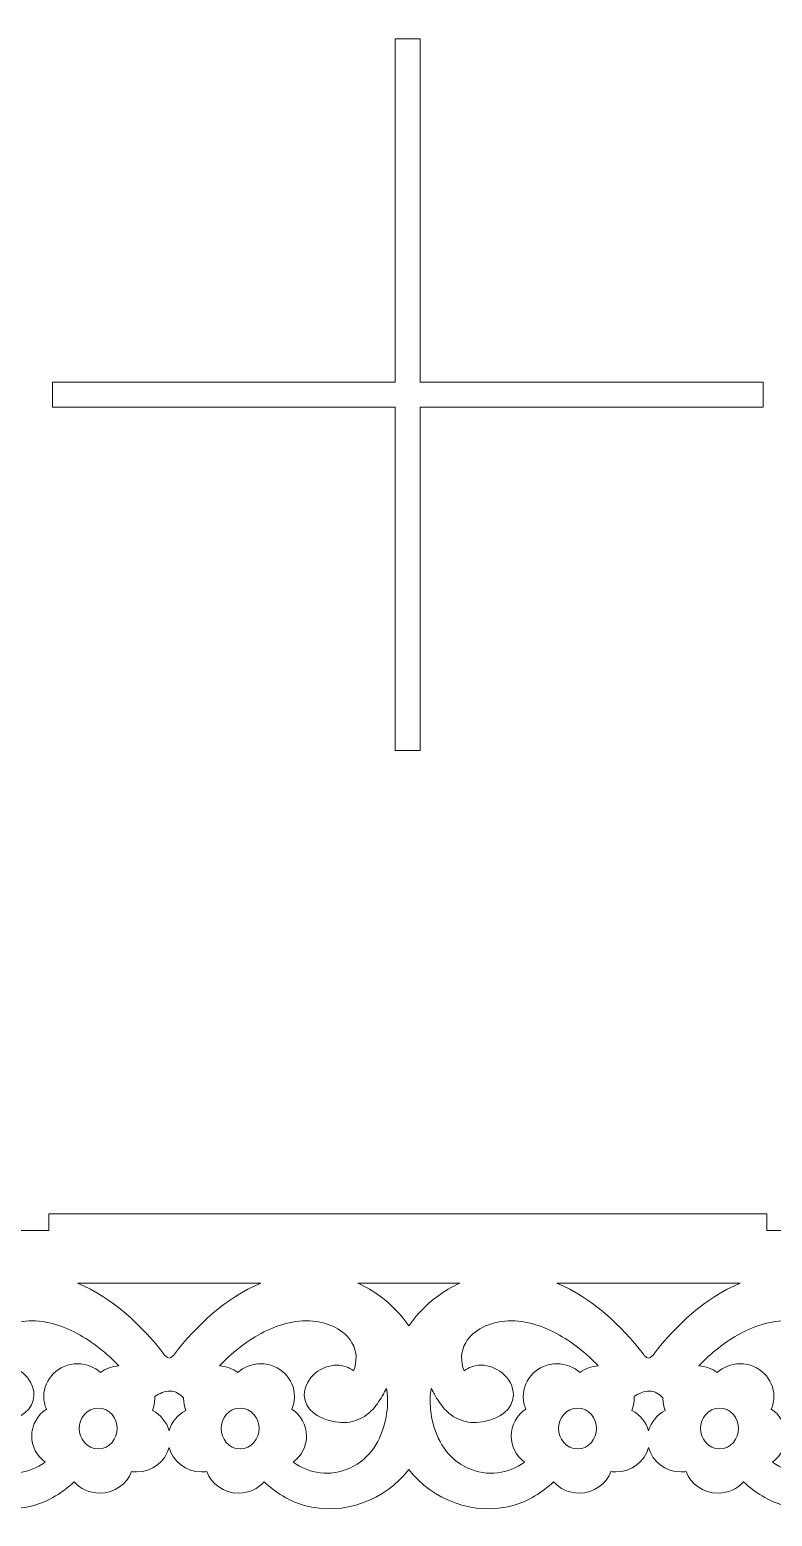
# Model space of a CAD drawing. Header units: centimetres. Extents: x -71 to 23, y -172 to -52.
# Drawn here: x -3.56 to 9.78, y -93.7 to -67.03 of the extents above; entities that cross this region are included whole.
import ezdxf

# ---------------------------------------------------------------- set-up
doc = ezdxf.new("R2010")
doc.units = ezdxf.units.CM
doc.header["$MEASUREMENT"] = 0
doc.layers.add('Layer 1', color=7, linetype='Continuous')

msp = doc.modelspace()

# ---------------------------------------------------------------- linework, layer by layer
at = {"layer": 'Layer 1', "lineweight": 9}
for points, knots in [([(-11.76903, -88.57374), (-11.76903, -88.57374), (-3.21758, -88.57374), (-3.21758, -88.57374), (-3.21758, -88.57374), (-3.21758, -88.57374), (-3.21758, -88.27374), (-3.21758, -88.27374), (-3.21758, -88.27374), (-3.21758, -88.27374), (9.67952, -88.27374), (9.67952, -88.27374), (9.67952, -88.27374), (9.67952, -88.27374), (9.67952, -88.57374), (9.67952, -88.57374), (9.67952, -88.57374), (9.67952, -88.57374), (18.23073, -88.57374), (18.23073, -88.57374), (18.23073, -88.57374), (18.23073, -88.57374), (18.23098, -88.57374), (18.23098, -88.57374), (18.23098, -88.57374), (18.23098, -88.57374), (18.23101, -88.2737), (18.23101, -88.2737), (18.23101, -88.2737), (18.23101, -88.2737), (18.23101, -80.0223), (18.23101, -80.0223), (18.23101, -80.0223), (18.23101, -80.0223), (17.93098, -80.0223), (17.93098, -80.0223), (17.93098, -80.0223), (17.93098, -80.0223), (17.93098, -67.1252), (17.93098, -67.1252), (17.93098, -67.1252), (17.93098, -67.1252), (18.23101, -67.1252), (18.23101, -67.1252), (18.23101, -67.1252), (18.23101, -67.1252), (18.23101, -58.8737), (18.23101, -58.8737), (18.23101, -58.8737), (18.23101, -58.8737), (18.23098, -58.57375), (18.23098, -58.57375), (18.23098, -58.57375), (18.23098, -58.57375), (18.23073, -58.57375), (18.23073, -58.57375), (18.23073, -58.57375), (18.23073, -58.57375), (9.67952, -58.57375), (9.67952, -58.57375), (9.67952, -58.57375), (9.67952, -58.57375), (9.67952, -58.87375), (9.67952, -58.87375), (9.67952, -58.87375), (9.67952, -58.87375), (-3.21758, -58.87375), (-3.21758, -58.87375), (-3.21758, -58.87375), (-3.21758, -58.87375), (-3.21758, -58.57375), (-3.21758, -58.57375), (-3.21758, -58.57375), (-3.21758, -58.57375), (-11.76903, -58.57375), (-11.76903, -58.57375), (-11.76903, -58.57375), (-11.76903, -58.57375), (-11.76903, -58.8737), (-11.76903, -58.8737), (-11.76903, -58.8737), (-11.76903, -58.8737), (-11.76903, -67.1252), (-11.76903, -67.1252), (-11.76903, -67.1252), (-11.76903, -67.1252), (-11.46903, -67.1252), (-11.46903, -67.1252), (-11.46903, -67.1252), (-11.46903, -67.1252), (-11.46903, -80.0223), (-11.46903, -80.0223), (-11.46903, -80.0223), (-11.46903, -80.0223), (-11.76903, -80.0223), (-11.76903, -80.0223), (-11.76903, -80.0223), (-11.76903, -80.0223), (-11.76903, -88.2737), (-11.76903, -88.2737), (-11.76903, -88.2737), (-11.76903, -88.2737), (-11.76903, -88.57374), (-11.76903, -88.57374)], [0, 0, 0, 0, 0.03703704, 0.03703704, 0.03703704, 0.03703704, 0.07407407, 0.07407407, 0.07407407, 0.07407407, 0.11111111, 0.11111111, 0.11111111, 0.11111111, 0.14814815, 0.14814815, 0.14814815, 0.14814815, 0.18518519, 0.18518519, 0.18518519, 0.18518519, 0.22222222, 0.22222222, 0.22222222, 0.22222222, 0.25925926, 0.25925926, 0.25925926, 0.25925926, 0.2962963, 0.2962963, 0.2962963, 0.2962963, 0.33333333, 0.33333333, 0.33333333, 0.33333333, 0.37037037, 0.37037037, 0.37037037, 0.37037037, 0.40740741, 0.40740741, 0.40740741, 0.40740741, 0.44444444, 0.44444444, 0.44444444, 0.44444444, 0.48148148, 0.48148148, 0.48148148, 0.48148148, 0.51851852, 0.51851852, 0.51851852, 0.51851852, 0.55555556, 0.55555556, 0.55555556, 0.55555556, 0.59259259, 0.59259259, 0.59259259, 0.59259259, 0.62962963, 0.62962963, 0.62962963, 0.62962963, 0.66666667, 0.66666667, 0.66666667, 0.66666667, 0.7037037, 0.7037037, 0.7037037, 0.7037037, 0.74074074, 0.74074074, 0.74074074, 0.74074074, 0.77777778, 0.77777778, 0.77777778, 0.77777778, 0.81481481, 0.81481481, 0.81481481, 0.81481481, 0.85185185, 0.85185185, 0.85185185, 0.85185185, 0.88888889, 0.88888889, 0.88888889, 0.88888889, 0.92592593, 0.92592593, 0.92592593, 0.92592593, 1, 1, 1, 1]), ([(-11.76903, -88.76535), (-11.76903, -88.76535), (-11.76903, -88.57374), (-11.76903, -88.57374), (-11.76903, -88.57374), (-11.76903, -88.57374), (-3.21758, -88.57374), (-3.21758, -88.57374), (-3.21758, -88.57374), (-3.21758, -88.57374), (-3.21758, -88.27374), (-3.21758, -88.27374), (-3.21758, -88.27374), (-3.21758, -88.27374), (9.67952, -88.27374), (9.67952, -88.27374), (9.67952, -88.27374), (9.67952, -88.27374), (9.67952, -88.57374), (9.67952, -88.57374), (9.67952, -88.57374), (9.67952, -88.57374), (18.23073, -88.57374), (18.23073, -88.57374), (18.23073, -88.57374), (18.23073, -88.57374), (18.23073, -88.76535), (18.23073, -88.76535), (18.23073, -88.76535), (18.23073, -88.76535), (18.23073, -88.7937), (18.23073, -88.7937), (18.23073, -88.7937), (18.23073, -88.7937), (18.23073, -89.58076), (18.23073, -89.58076), (18.23073, -89.58076), (18.23073, -89.58076), (17.93071, -89.58076), (17.93071, -89.58076), (17.93071, -89.58076), (17.93071, -89.58076), (17.93071, -92.5614), (17.93071, -92.5614), (17.93071, -92.5614), (17.93071, -92.5614), (18.23073, -92.5614), (18.23073, -92.5614), (18.23073, -92.5614), (18.23073, -92.5614), (18.23073, -93.56461), (18.23073, -93.56461), (18.23073, -93.56461), (18.23073, -93.56461), (17.44488, -93.56461), (17.44488, -93.56461), (17.44488, -93.56461), (17.44488, -93.56461), (17.18003, -93.56461), (17.18003, -93.56461), (17.18003, -93.56461), (16.61675, -93.56461), (16.15331, -93.11541), (16.13023, -92.55754), (16.13023, -92.55754), (16.14307, -92.53), (15.98322, -92.90308), (15.57719, -92.90308), (15.57719, -92.90308), (15.54688, -92.90308), (15.5169, -92.90091), (15.48745, -92.89669), (15.48745, -92.89669), (15.40449, -93.11851), (15.18591, -93.2841), (14.91684, -93.2841), (14.91684, -93.2841), (14.7312, -93.2841), (14.56813, -93.20466), (14.45797, -93.08138), (14.45797, -93.08138), (14.25375, -93.27024), (14.00857, -93.42928), (13.73732, -93.50351), (13.73732, -93.50351), (13.02203, -93.69924), (12.28337, -93.40874), (11.85893, -92.86001), (11.85893, -92.86001), (11.43445, -93.40868), (10.69585, -93.69914), (9.98058, -93.50343), (9.98058, -93.50343), (9.70934, -93.42921), (9.46416, -93.27018), (9.25994, -93.08132), (9.25994, -93.08132), (9.14978, -93.2046), (8.9867, -93.28404), (8.80106, -93.28404), (8.80106, -93.28404), (8.532, -93.28404), (8.31342, -93.11846), (8.23046, -92.89663), (8.23046, -92.89663), (8.20101, -92.90085), (8.17103, -92.90303), (8.14073, -92.90303), (8.14073, -92.90303), (7.85245, -92.90303), (7.62214, -92.71297), (7.55446, -92.46733), (7.55446, -92.46733), (7.4868, -92.713), (7.25647, -92.90308), (6.96817, -92.90308), (6.96817, -92.90308), (6.93787, -92.90308), (6.90789, -92.90091), (6.87844, -92.89669), (6.87844, -92.89669), (6.79548, -93.11851), (6.5769, -93.2841), (6.30783, -93.2841), (6.30783, -93.2841), (6.12219, -93.2841), (5.95912, -93.20466), (5.84896, -93.08138), (5.84896, -93.08138), (5.64474, -93.27024), (5.39956, -93.42928), (5.12831, -93.50351), (5.12831, -93.50351), (4.41302, -93.69924), (3.67436, -93.40874), (3.24992, -92.86001), (3.24992, -92.86001), (2.82544, -93.40868), (2.08684, -93.69914), (1.37157, -93.50343), (1.37157, -93.50343), (1.10033, -93.42921), (0.85515, -93.27018), (0.65093, -93.08132), (0.65093, -93.08132), (0.54077, -93.2046), (0.37769, -93.28404), (0.19205, -93.28404), (0.19205, -93.28404), (-0.07701, -93.28404), (-0.29559, -93.11846), (-0.37856, -92.89663), (-0.37856, -92.89663), (-0.408, -92.90085), (-0.43798, -92.90303), (-0.46828, -92.90303), (-0.46828, -92.90303), (-0.75656, -92.90303), (-0.98687, -92.71297), (-1.05455, -92.46733), (-1.05455, -92.46733), (-1.12221, -92.713), (-1.35254, -92.90308), (-1.64084, -92.90308), (-1.64084, -92.90308), (-1.67114, -92.90308), (-1.70112, -92.90091), (-1.73057, -92.89669), (-1.73057, -92.89669), (-1.81353, -93.11851), (-2.03211, -93.2841), (-2.30118, -93.2841), (-2.30118, -93.2841), (-2.48682, -93.2841), (-2.64989, -93.20466), (-2.76005, -93.08138), (-2.76005, -93.08138), (-2.96427, -93.27024), (-3.20945, -93.42928), (-3.4807, -93.50351), (-3.4807, -93.50351), (-4.196, -93.69924), (-4.93464, -93.40875), (-5.35909, -92.86001), (-5.35909, -92.86001), (-5.78357, -93.40868), (-6.52217, -93.69914), (-7.23744, -93.50343), (-7.23744, -93.50343), (-7.50868, -93.42921), (-7.75386, -93.27017), (-7.95808, -93.08131), (-7.95808, -93.08131), (-8.06824, -93.2046), (-8.23132, -93.28404), (-8.41696, -93.28404), (-8.41696, -93.28404), (-8.68602, -93.28404), (-8.9046, -93.11846), (-8.98757, -92.89663), (-8.98757, -92.89663), (-9.01701, -92.90085), (-9.04699, -92.90303), (-9.07729, -92.90303), (-9.07729, -92.90303), (-9.56061, -92.90303), (-9.66893, -92.44638), (-9.66763, -92.4517), (-9.66763, -92.4517), (-9.66763, -92.4517), (-9.66763, -92.51391), (-9.66763, -92.51391), (-9.66763, -92.51391), (-9.66763, -93.0918), (-10.14044, -93.56461), (-10.71833, -93.56461), (-10.71833, -93.56461), (-10.71833, -93.56461), (-11.76903, -93.56461), (-11.76903, -93.56461), (-11.76903, -93.56461), (-11.76903, -93.56461), (-11.76903, -92.5614), (-11.76903, -92.5614), (-11.76903, -92.5614), (-11.76903, -92.5614), (-11.46899, -92.5614), (-11.46899, -92.5614), (-11.46899, -92.5614), (-11.46899, -92.5614), (-11.46904, -89.58723), (-11.46904, -89.58723), (-11.46904, -89.58723), (-11.46904, -89.58723), (-11.46904, -89.58076), (-11.46904, -89.58076), (-11.46904, -89.58076), (-11.46904, -89.58076), (-11.76903, -89.58076), (-11.76903, -89.58076), (-11.76903, -89.58076), (-11.76903, -89.58076), (-11.76903, -88.7937), (-11.76903, -88.7937), (-11.76903, -88.7937), (-11.76903, -88.7937), (-11.76903, -88.76535), (-11.76903, -88.76535)], [0, 0, 0, 0, 0.01587302, 0.01587302, 0.01587302, 0.01587302, 0.03174603, 0.03174603, 0.03174603, 0.03174603, 0.04761905, 0.04761905, 0.04761905, 0.04761905, 0.06349206, 0.06349206, 0.06349206, 0.06349206, 0.07936508, 0.07936508, 0.07936508, 0.07936508, 0.0952381, 0.0952381, 0.0952381, 0.0952381, 0.11111111, 0.11111111, 0.11111111, 0.11111111, 0.12698413, 0.12698413, 0.12698413, 0.12698413, 0.14285714, 0.14285714, 0.14285714, 0.14285714, 0.15873016, 0.15873016, 0.15873016, 0.15873016, 0.17460317, 0.17460317, 0.17460317, 0.17460317, 0.19047619, 0.19047619, 0.19047619, 0.19047619, 0.20634921, 0.20634921, 0.20634921, 0.20634921, 0.22222222, 0.22222222, 0.22222222, 0.22222222, 0.23809524, 0.23809524, 0.23809524, 0.23809524, 0.25396825, 0.25396825, 0.25396825, 0.25396825, 0.26984127, 0.26984127, 0.26984127, 0.26984127, 0.28571429, 0.28571429, 0.28571429, 0.28571429, 0.3015873, 0.3015873, 0.3015873, 0.3015873, 0.31746032, 0.31746032, 0.31746032, 0.31746032, 0.33333333, 0.33333333, 0.33333333, 0.33333333, 0.34920635, 0.34920635, 0.34920635, 0.34920635, 0.36507937, 0.36507937, 0.36507937, 0.36507937, 0.38095238, 0.38095238, 0.38095238, 0.38095238, 0.3968254, 0.3968254, 0.3968254, 0.3968254, 0.41269841, 0.41269841, 0.41269841, 0.41269841, 0.42857143, 0.42857143, 0.42857143, 0.42857143, 0.44444444, 0.44444444, 0.44444444, 0.44444444, 0.46031746, 0.46031746, 0.46031746, 0.46031746, 0.47619048, 0.47619048, 0.47619048, 0.47619048, 0.49206349, 0.49206349, 0.49206349, 0.49206349, 0.50793651, 0.50793651, 0.50793651, 0.50793651, 0.52380952, 0.52380952, 0.52380952, 0.52380952, 0.53968254, 0.53968254, 0.53968254, 0.53968254, 0.55555556, 0.55555556, 0.55555556, 0.55555556, 0.57142857, 0.57142857, 0.57142857, 0.57142857, 0.58730159, 0.58730159, 0.58730159, 0.58730159, 0.6031746, 0.6031746, 0.6031746, 0.6031746, 0.61904762, 0.61904762, 0.61904762, 0.61904762, 0.63492063, 0.63492063, 0.63492063, 0.63492063, 0.65079365, 0.65079365, 0.65079365, 0.65079365, 0.66666667, 0.66666667, 0.66666667, 0.66666667, 0.68253968, 0.68253968, 0.68253968, 0.68253968, 0.6984127, 0.6984127, 0.6984127, 0.6984127, 0.71428571, 0.71428571, 0.71428571, 0.71428571, 0.73015873, 0.73015873, 0.73015873, 0.73015873, 0.74603175, 0.74603175, 0.74603175, 0.74603175, 0.76190476, 0.76190476, 0.76190476, 0.76190476, 0.77777778, 0.77777778, 0.77777778, 0.77777778, 0.79365079, 0.79365079, 0.79365079, 0.79365079, 0.80952381, 0.80952381, 0.80952381, 0.80952381, 0.82539683, 0.82539683, 0.82539683, 0.82539683, 0.84126984, 0.84126984, 0.84126984, 0.84126984, 0.85714286, 0.85714286, 0.85714286, 0.85714286, 0.87301587, 0.87301587, 0.87301587, 0.87301587, 0.88888889, 0.88888889, 0.88888889, 0.88888889, 0.9047619, 0.9047619, 0.9047619, 0.9047619, 0.92063492, 0.92063492, 0.92063492, 0.92063492, 0.93650794, 0.93650794, 0.93650794, 0.93650794, 0.95238095, 0.95238095, 0.95238095, 0.95238095, 0.96825397, 0.96825397, 0.96825397, 0.96825397, 1, 1, 1, 1]), ([(0.59232, -89.51815), (0.59232, -89.51815), (-2.70164, -89.51815), (-2.70164, -89.51815), (-2.70164, -89.51815), (-2.06446, -89.77776), (-1.5428, -90.2783), (-1.1478, -90.79342), (-1.1478, -90.79342), (-1.12795, -90.81931), (-1.09252, -90.8563), (-1.0549, -90.86072), (-1.0549, -90.86072), (-1.01702, -90.8567), (-0.98122, -90.81929), (-0.96134, -90.79334), (-0.96134, -90.79334), (-0.56639, -90.27827), (-0.04477, -89.77777), (0.59232, -89.51815)], [0, 0, 0, 0, 0.16666667, 0.16666667, 0.16666667, 0.16666667, 0.33333333, 0.33333333, 0.33333333, 0.33333333, 0.5, 0.5, 0.5, 0.5, 0.66666667, 0.66666667, 0.66666667, 0.66666667, 1, 1, 1, 1]), ([(4.1661, -89.51815), (4.1661, -89.51815), (2.33398, -89.51815), (2.33398, -89.51815), (2.33398, -89.51815), (2.47705, -89.58182), (2.61195, -89.66091), (2.7368, -89.75314), (2.7368, -89.75314), (2.93975, -89.90307), (3.11159, -90.08303), (3.24997, -90.28393), (3.24997, -90.28393), (3.38835, -90.08307), (3.56017, -89.90313), (3.76309, -89.75324), (3.76309, -89.75324), (3.888, -89.66096), (4.02295, -89.58183), (4.1661, -89.51815)], [0, 0, 0, 0, 0.16666667, 0.16666667, 0.16666667, 0.16666667, 0.33333333, 0.33333333, 0.33333333, 0.33333333, 0.5, 0.5, 0.5, 0.5, 0.66666667, 0.66666667, 0.66666667, 0.66666667, 1, 1, 1, 1]), ([(9.20133, -89.51815), (9.20133, -89.51815), (5.90737, -89.51815), (5.90737, -89.51815), (5.90737, -89.51815), (6.54454, -89.77776), (7.06621, -90.2783), (7.46121, -90.79342), (7.46121, -90.79342), (7.48106, -90.81931), (7.51648, -90.8563), (7.55411, -90.86072), (7.55411, -90.86072), (7.59199, -90.8567), (7.62778, -90.81929), (7.64767, -90.79334), (7.64767, -90.79334), (8.04262, -90.27827), (8.56424, -89.77777), (9.20133, -89.51815)], [0, 0, 0, 0, 0.16666667, 0.16666667, 0.16666667, 0.16666667, 0.33333333, 0.33333333, 0.33333333, 0.33333333, 0.5, 0.5, 0.5, 0.5, 0.66666667, 0.66666667, 0.66666667, 0.66666667, 1, 1, 1, 1]), ([(-1.95657, -91.00108), (-2.08039, -91.00828), (-2.19411, -91.05131), (-2.28682, -91.11955), (-2.28682, -91.11955), (-2.39457, -91.02314), (-2.53893, -90.96381), (-2.69873, -90.96381), (-2.69873, -90.96381), (-3.04349, -90.96381), (-3.30533, -91.23554), (-3.30533, -91.5492), (-3.30533, -91.5492), (-3.30533, -91.62773), (-3.28905, -91.70483), (-3.258, -91.77617), (-3.258, -91.77617), (-3.42062, -91.88368), (-3.52262, -92.06465), (-3.52262, -92.26006), (-3.52262, -92.26006), (-3.52262, -92.44609), (-3.43041, -92.61792), (-3.28272, -92.72662), (-3.28272, -92.72662), (-3.56859, -92.93986), (-3.9493, -92.99352), (-4.30138, -92.83519), (-4.30138, -92.83519), (-4.66534, -92.67152), (-4.86163, -92.3283), (-4.93884, -91.97414), (-4.93884, -91.97414), (-4.97278, -91.81843), (-4.98615, -91.64941), (-4.96938, -91.49103), (-4.96938, -91.49103), (-4.96741, -91.47245), (-4.96312, -91.44173), (-4.95668, -91.40817), (-4.95668, -91.40817), (-4.93345, -91.44918), (-4.91277, -91.48768), (-4.90091, -91.50842), (-4.90091, -91.50842), (-4.84862, -91.59991), (-4.79046, -91.69822), (-4.71642, -91.7761), (-4.71642, -91.7761), (-4.52059, -91.98207), (-4.27638, -92.06064), (-3.98256, -91.99422), (-3.98256, -91.99422), (-3.73018, -91.93718), (-3.4878, -91.79094), (-3.48203, -91.52581), (-3.48203, -91.52581), (-3.4787, -91.37314), (-3.56288, -91.22815), (-3.68433, -91.12855), (-3.68433, -91.12855), (-3.78888, -91.04281), (-3.92443, -90.98741), (-4.06541, -90.98829), (-4.06541, -90.98829), (-4.18582, -90.98903), (-4.28584, -91.02761), (-4.36626, -91.08981), (-4.36626, -91.08981), (-4.42805, -90.92573), (-4.43437, -90.7504), (-4.33807, -90.58474), (-4.33807, -90.58474), (-4.20138, -90.3496), (-3.91174, -90.22389), (-3.6346, -90.19797), (-3.6346, -90.19797), (-3.31027, -90.16763), (-2.98409, -90.26982), (-2.70644, -90.41855), (-2.70644, -90.41855), (-2.4268, -90.56834), (-2.17586, -90.77386), (-1.95657, -91.00108)], [0, 0, 0, 0, 0.04545455, 0.04545455, 0.04545455, 0.04545455, 0.09090909, 0.09090909, 0.09090909, 0.09090909, 0.13636364, 0.13636364, 0.13636364, 0.13636364, 0.18181818, 0.18181818, 0.18181818, 0.18181818, 0.22727273, 0.22727273, 0.22727273, 0.22727273, 0.27272727, 0.27272727, 0.27272727, 0.27272727, 0.31818182, 0.31818182, 0.31818182, 0.31818182, 0.36363636, 0.36363636, 0.36363636, 0.36363636, 0.40909091, 0.40909091, 0.40909091, 0.40909091, 0.45454545, 0.45454545, 0.45454545, 0.45454545, 0.5, 0.5, 0.5, 0.5, 0.54545455, 0.54545455, 0.54545455, 0.54545455, 0.59090909, 0.59090909, 0.59090909, 0.59090909, 0.63636364, 0.63636364, 0.63636364, 0.63636364, 0.68181818, 0.68181818, 0.68181818, 0.68181818, 0.72727273, 0.72727273, 0.72727273, 0.72727273, 0.77272727, 0.77272727, 0.77272727, 0.77272727, 0.81818182, 0.81818182, 0.81818182, 0.81818182, 0.86363636, 0.86363636, 0.86363636, 0.86363636, 0.90909091, 0.90909091, 0.90909091, 0.90909091, 1, 1, 1, 1]), ([(2.25714, -91.08973), (2.17671, -91.02754), (2.07671, -90.98896), (1.9563, -90.9882), (1.9563, -90.9882), (1.8153, -90.98732), (1.67974, -91.04273), (1.57519, -91.1285), (1.57519, -91.1285), (1.45374, -91.2281), (1.36957, -91.37309), (1.3729, -91.52576), (1.3729, -91.52576), (1.37868, -91.79089), (1.62106, -91.93711), (1.87344, -91.99416), (1.87344, -91.99416), (2.16726, -92.06056), (2.41145, -91.982), (2.60729, -91.77604), (2.60729, -91.77604), (2.68134, -91.69816), (2.73951, -91.59983), (2.7918, -91.50834), (2.7918, -91.50834), (2.80365, -91.4876), (2.82433, -91.44911), (2.84756, -91.40811), (2.84756, -91.40811), (2.85399, -91.44167), (2.85829, -91.47238), (2.86026, -91.49098), (2.86026, -91.49098), (2.87704, -91.64933), (2.86368, -91.81835), (2.82974, -91.97406), (2.82974, -91.97406), (2.75254, -92.32825), (2.55624, -92.67143), (2.19226, -92.83511), (2.19226, -92.83511), (1.84016, -92.99345), (1.45946, -92.93979), (1.1736, -92.72654), (1.1736, -92.72654), (1.32129, -92.61783), (1.41349, -92.446), (1.41349, -92.25997), (1.41349, -92.25997), (1.41349, -92.06457), (1.31148, -91.88361), (1.14887, -91.77609), (1.14887, -91.77609), (1.17991, -91.70476), (1.1962, -91.62767), (1.1962, -91.54913), (1.1962, -91.54913), (1.1962, -91.23548), (0.93438, -90.96374), (0.58961, -90.96374), (0.58961, -90.96374), (0.42982, -90.96374), (0.28546, -91.02308), (0.17771, -91.11949), (0.17771, -91.11949), (0.085, -91.05124), (-0.02871, -91.00821), (-0.15253, -91.00099), (-0.15253, -91.00099), (0.06626, -90.77427), (0.3165, -90.56925), (0.5953, -90.41956), (0.5953, -90.41956), (0.87342, -90.27022), (1.20037, -90.16748), (1.52547, -90.19789), (1.52547, -90.19789), (1.80261, -90.2238), (2.09225, -90.34952), (2.22895, -90.58466), (2.22895, -90.58466), (2.32525, -90.75032), (2.31893, -90.92564), (2.25714, -91.08973)], [0, 0, 0, 0, 0.04545455, 0.04545455, 0.04545455, 0.04545455, 0.09090909, 0.09090909, 0.09090909, 0.09090909, 0.13636364, 0.13636364, 0.13636364, 0.13636364, 0.18181818, 0.18181818, 0.18181818, 0.18181818, 0.22727273, 0.22727273, 0.22727273, 0.22727273, 0.27272727, 0.27272727, 0.27272727, 0.27272727, 0.31818182, 0.31818182, 0.31818182, 0.31818182, 0.36363636, 0.36363636, 0.36363636, 0.36363636, 0.40909091, 0.40909091, 0.40909091, 0.40909091, 0.45454545, 0.45454545, 0.45454545, 0.45454545, 0.5, 0.5, 0.5, 0.5, 0.54545455, 0.54545455, 0.54545455, 0.54545455, 0.59090909, 0.59090909, 0.59090909, 0.59090909, 0.63636364, 0.63636364, 0.63636364, 0.63636364, 0.68181818, 0.68181818, 0.68181818, 0.68181818, 0.72727273, 0.72727273, 0.72727273, 0.72727273, 0.77272727, 0.77272727, 0.77272727, 0.77272727, 0.81818182, 0.81818182, 0.81818182, 0.81818182, 0.86363636, 0.86363636, 0.86363636, 0.86363636, 0.90909091, 0.90909091, 0.90909091, 0.90909091, 1, 1, 1, 1]), ([(6.65244, -91.00108), (6.52862, -91.00828), (6.4149, -91.05131), (6.32219, -91.11955), (6.32219, -91.11955), (6.21444, -91.02314), (6.07008, -90.96381), (5.91028, -90.96381), (5.91028, -90.96381), (5.56552, -90.96381), (5.30368, -91.23554), (5.30368, -91.5492), (5.30368, -91.5492), (5.30368, -91.62773), (5.31997, -91.70483), (5.35101, -91.77617), (5.35101, -91.77617), (5.18839, -91.88368), (5.08639, -92.06465), (5.08639, -92.26006), (5.08639, -92.26006), (5.08639, -92.44609), (5.1786, -92.61792), (5.32629, -92.72662), (5.32629, -92.72662), (5.04042, -92.93986), (4.65971, -92.99352), (4.30763, -92.83519), (4.30763, -92.83519), (3.94367, -92.67152), (3.74738, -92.3283), (3.67017, -91.97414), (3.67017, -91.97414), (3.63623, -91.81843), (3.62286, -91.64941), (3.63963, -91.49103), (3.63963, -91.49103), (3.6416, -91.47245), (3.64589, -91.44173), (3.65233, -91.40817), (3.65233, -91.40817), (3.67556, -91.44918), (3.69624, -91.48768), (3.7081, -91.50842), (3.7081, -91.50842), (3.76039, -91.59991), (3.81855, -91.69822), (3.89259, -91.7761), (3.89259, -91.7761), (4.08842, -91.98207), (4.33263, -92.06064), (4.62645, -91.99422), (4.62645, -91.99422), (4.87883, -91.93718), (5.12121, -91.79094), (5.12698, -91.52581), (5.12698, -91.52581), (5.13031, -91.37314), (5.04613, -91.22815), (4.92468, -91.12855), (4.92468, -91.12855), (4.82013, -91.04281), (4.68458, -90.98741), (4.5436, -90.98829), (4.5436, -90.98829), (4.42319, -90.98903), (4.32317, -91.02761), (4.24275, -91.08981), (4.24275, -91.08981), (4.18096, -90.92573), (4.17464, -90.75041), (4.27094, -90.58475), (4.27094, -90.58475), (4.40763, -90.34961), (4.69728, -90.22389), (4.97442, -90.19797), (4.97442, -90.19797), (5.29875, -90.16763), (5.62493, -90.26982), (5.90257, -90.41855), (5.90257, -90.41855), (6.18222, -90.56834), (6.43315, -90.77386), (6.65244, -91.00108)], [0, 0, 0, 0, 0.04545455, 0.04545455, 0.04545455, 0.04545455, 0.09090909, 0.09090909, 0.09090909, 0.09090909, 0.13636364, 0.13636364, 0.13636364, 0.13636364, 0.18181818, 0.18181818, 0.18181818, 0.18181818, 0.22727273, 0.22727273, 0.22727273, 0.22727273, 0.27272727, 0.27272727, 0.27272727, 0.27272727, 0.31818182, 0.31818182, 0.31818182, 0.31818182, 0.36363636, 0.36363636, 0.36363636, 0.36363636, 0.40909091, 0.40909091, 0.40909091, 0.40909091, 0.45454545, 0.45454545, 0.45454545, 0.45454545, 0.5, 0.5, 0.5, 0.5, 0.54545455, 0.54545455, 0.54545455, 0.54545455, 0.59090909, 0.59090909, 0.59090909, 0.59090909, 0.63636364, 0.63636364, 0.63636364, 0.63636364, 0.68181818, 0.68181818, 0.68181818, 0.68181818, 0.72727273, 0.72727273, 0.72727273, 0.72727273, 0.77272727, 0.77272727, 0.77272727, 0.77272727, 0.81818182, 0.81818182, 0.81818182, 0.81818182, 0.86363636, 0.86363636, 0.86363636, 0.86363636, 0.90909091, 0.90909091, 0.90909091, 0.90909091, 1, 1, 1, 1]), ([(10.86615, -91.08973), (10.78573, -91.02754), (10.68572, -90.98896), (10.56531, -90.9882), (10.56531, -90.9882), (10.42431, -90.98732), (10.28875, -91.04273), (10.1842, -91.1285), (10.1842, -91.1285), (10.06275, -91.2281), (9.97858, -91.37309), (9.98191, -91.52576), (9.98191, -91.52576), (9.98769, -91.79089), (10.23007, -91.93711), (10.48245, -91.99416), (10.48245, -91.99416), (10.77627, -92.06056), (11.02046, -91.982), (11.2163, -91.77604), (11.2163, -91.77604), (11.29035, -91.69816), (11.34852, -91.59983), (11.40081, -91.50834), (11.40081, -91.50834), (11.41266, -91.4876), (11.43334, -91.44911), (11.45657, -91.40811), (11.45657, -91.40811), (11.463, -91.44167), (11.4673, -91.47238), (11.46927, -91.49098), (11.46927, -91.49098), (11.48605, -91.64933), (11.47269, -91.81835), (11.43875, -91.97406), (11.43875, -91.97406), (11.36155, -92.32825), (11.16525, -92.67143), (10.80126, -92.83511), (10.80126, -92.83511), (10.44917, -92.99345), (10.06847, -92.93978), (9.78261, -92.72654), (9.78261, -92.72654), (9.9303, -92.61783), (10.0225, -92.446), (10.0225, -92.25997), (10.0225, -92.25997), (10.0225, -92.06458), (9.9205, -91.88361), (9.75789, -91.77609), (9.75789, -91.77609), (9.78893, -91.70477), (9.80522, -91.62767), (9.80522, -91.54913), (9.80522, -91.54913), (9.80522, -91.23548), (9.54338, -90.96374), (9.19862, -90.96374), (9.19862, -90.96374), (9.03883, -90.96374), (8.89447, -91.02308), (8.78672, -91.11949), (8.78672, -91.11949), (8.69401, -91.05124), (8.5803, -91.00821), (8.45648, -91.00099), (8.45648, -91.00099), (8.67527, -90.77427), (8.92551, -90.56925), (9.20431, -90.41956), (9.20431, -90.41956), (9.48243, -90.27022), (9.80938, -90.16748), (10.13448, -90.19789), (10.13448, -90.19789), (10.41163, -90.2238), (10.70127, -90.34952), (10.83797, -90.58467), (10.83797, -90.58467), (10.93427, -90.75033), (10.92794, -90.92564), (10.86615, -91.08973)], [0, 0, 0, 0, 0.04545455, 0.04545455, 0.04545455, 0.04545455, 0.09090909, 0.09090909, 0.09090909, 0.09090909, 0.13636364, 0.13636364, 0.13636364, 0.13636364, 0.18181818, 0.18181818, 0.18181818, 0.18181818, 0.22727273, 0.22727273, 0.22727273, 0.22727273, 0.27272727, 0.27272727, 0.27272727, 0.27272727, 0.31818182, 0.31818182, 0.31818182, 0.31818182, 0.36363636, 0.36363636, 0.36363636, 0.36363636, 0.40909091, 0.40909091, 0.40909091, 0.40909091, 0.45454545, 0.45454545, 0.45454545, 0.45454545, 0.5, 0.5, 0.5, 0.5, 0.54545455, 0.54545455, 0.54545455, 0.54545455, 0.59090909, 0.59090909, 0.59090909, 0.59090909, 0.63636364, 0.63636364, 0.63636364, 0.63636364, 0.68181818, 0.68181818, 0.68181818, 0.68181818, 0.72727273, 0.72727273, 0.72727273, 0.72727273, 0.77272727, 0.77272727, 0.77272727, 0.77272727, 0.81818182, 0.81818182, 0.81818182, 0.81818182, 0.86363636, 0.86363636, 0.86363636, 0.86363636, 0.90909091, 0.90909091, 0.90909091, 0.90909091, 1, 1, 1, 1]), ([(-1.05458, -92.16812), (-1.09774, -92.01143), (-1.20707, -91.87735), (-1.3554, -91.8008), (-1.3554, -91.8008), (-1.32756, -91.73283), (-1.31287, -91.65978), (-1.31287, -91.58535), (-1.31287, -91.58535), (-1.31287, -91.57417), (-1.3132, -91.563), (-1.31386, -91.55186), (-1.31386, -91.55186), (-1.31139, -91.55025), (-1.30892, -91.54866), (-1.30645, -91.54705), (-1.30645, -91.54705), (-1.22993, -91.49809), (-1.13046, -91.4508), (-1.03499, -91.45221), (-1.03499, -91.45221), (-0.93892, -91.45363), (-0.85885, -91.50952), (-0.79611, -91.57234), (-0.79611, -91.57234), (-0.79621, -91.57664), (-0.79626, -91.58096), (-0.79626, -91.58528), (-0.79626, -91.58528), (-0.79626, -91.65971), (-0.78157, -91.73276), (-0.75373, -91.80072), (-0.75373, -91.80072), (-0.90208, -91.8773), (-1.01142, -92.0114), (-1.05458, -92.16812)], [0, 0, 0, 0, 0.1, 0.1, 0.1, 0.1, 0.2, 0.2, 0.2, 0.2, 0.3, 0.3, 0.3, 0.3, 0.4, 0.4, 0.4, 0.4, 0.5, 0.5, 0.5, 0.5, 0.6, 0.6, 0.6, 0.6, 0.7, 0.7, 0.7, 0.7, 0.8, 0.8, 0.8, 0.8, 1, 1, 1, 1]), ([(7.55443, -92.16812), (7.51127, -92.01143), (7.40194, -91.87735), (7.25361, -91.8008), (7.25361, -91.8008), (7.28145, -91.73283), (7.29614, -91.65978), (7.29614, -91.58535), (7.29614, -91.58535), (7.29614, -91.57417), (7.29581, -91.563), (7.29515, -91.55186), (7.29515, -91.55186), (7.29762, -91.55025), (7.30009, -91.54866), (7.30256, -91.54705), (7.30256, -91.54705), (7.37908, -91.4981), (7.47855, -91.4508), (7.57402, -91.45221), (7.57402, -91.45221), (7.67009, -91.45363), (7.75016, -91.50952), (7.8129, -91.57234), (7.8129, -91.57234), (7.8128, -91.57664), (7.81275, -91.58096), (7.81275, -91.58528), (7.81275, -91.58528), (7.81275, -91.65971), (7.82744, -91.73276), (7.85528, -91.80072), (7.85528, -91.80072), (7.70693, -91.8773), (7.59759, -92.0114), (7.55443, -92.16812)], [0, 0, 0, 0, 0.1, 0.1, 0.1, 0.1, 0.2, 0.2, 0.2, 0.2, 0.3, 0.3, 0.3, 0.3, 0.4, 0.4, 0.4, 0.4, 0.5, 0.5, 0.5, 0.5, 0.6, 0.6, 0.6, 0.6, 0.7, 0.7, 0.7, 0.7, 0.8, 0.8, 0.8, 0.8, 1, 1, 1, 1]), ([(-2.3289, -91.7592), (-2.12207, -91.7592), (-1.9872, -91.94524), (-1.9872, -92.12419), (-1.9872, -92.12419), (-1.9872, -92.30317), (-2.12204, -92.48914), (-2.3289, -92.48914), (-2.3289, -92.48914), (-2.53583, -92.48914), (-2.6707, -92.30327), (-2.6707, -92.12419), (-2.6707, -92.12419), (-2.6707, -91.94517), (-2.53581, -91.7592), (-2.3289, -91.7592)], [0, 0, 0, 0, 0.2, 0.2, 0.2, 0.2, 0.4, 0.4, 0.4, 0.4, 0.6, 0.6, 0.6, 0.6, 1, 1, 1, 1]), ([(-0.12193, -92.12414), (-0.12193, -91.94516), (0.01291, -91.75914), (0.21977, -91.75914), (0.21977, -91.75914), (0.42668, -91.75914), (0.56159, -91.94509), (0.56159, -92.12414), (0.56159, -92.12414), (0.56159, -92.30323), (0.42668, -92.48906), (0.21977, -92.48906), (0.21977, -92.48906), (0.01291, -92.48906), (-0.12193, -92.30316), (-0.12193, -92.12414)], [0, 0, 0, 0, 0.2, 0.2, 0.2, 0.2, 0.4, 0.4, 0.4, 0.4, 0.6, 0.6, 0.6, 0.6, 1, 1, 1, 1]), ([(6.28011, -91.7592), (6.48694, -91.7592), (6.62181, -91.94524), (6.62181, -92.12419), (6.62181, -92.12419), (6.62181, -92.30317), (6.48697, -92.48914), (6.28011, -92.48914), (6.28011, -92.48914), (6.0732, -92.48914), (5.93831, -92.30324), (5.93831, -92.12419), (5.93831, -92.12419), (5.93831, -91.94517), (6.07323, -91.7592), (6.28011, -91.7592)], [0, 0, 0, 0, 0.2, 0.2, 0.2, 0.2, 0.4, 0.4, 0.4, 0.4, 0.6, 0.6, 0.6, 0.6, 1, 1, 1, 1]), ([(8.48708, -92.12414), (8.48708, -91.94516), (8.62192, -91.75914), (8.82881, -91.75914), (8.82881, -91.75914), (9.03571, -91.75914), (9.1706, -91.94511), (9.1706, -92.12414), (9.1706, -92.12414), (9.1706, -92.30321), (9.03571, -92.48906), (8.82881, -92.48906), (8.82881, -92.48906), (8.62192, -92.48906), (8.48708, -92.30316), (8.48708, -92.12414)], [0, 0, 0, 0, 0.2, 0.2, 0.2, 0.2, 0.4, 0.4, 0.4, 0.4, 0.6, 0.6, 0.6, 0.6, 1, 1, 1, 1])]:
    msp.add_open_spline(points, degree=3, knots=knots, dxfattribs=at)
at = {"layer": 'Layer 1', "lineweight": 20}
msp.add_open_spline([(3.00699, -73.34975), (3.00699, -73.34975), (3.00699, -67.19044), (3.00699, -67.19044), (3.00699, -67.19044), (3.00699, -67.19044), (3.45499, -67.19044), (3.45499, -67.19044), (3.45499, -67.19044), (3.45499, -67.19044), (3.45499, -73.34975), (3.45499, -73.34975), (3.45499, -73.34975), (3.45499, -73.34975), (9.6143, -73.34975), (9.6143, -73.34975), (9.6143, -73.34975), (9.6143, -73.34975), (9.6143, -73.79775), (9.6143, -73.79775), (9.6143, -73.79775), (9.6143, -73.79775), (3.45499, -73.79775), (3.45499, -73.79775), (3.45499, -73.79775), (3.45499, -73.79775), (3.45499, -79.95706), (3.45499, -79.95706), (3.45499, -79.95706), (3.45499, -79.95706), (3.00699, -79.95706), (3.00699, -79.95706), (3.00699, -79.95706), (3.00699, -79.95706), (3.00699, -73.79775), (3.00699, -73.79775), (3.00699, -73.79775), (3.00699, -73.79775), (-3.15232, -73.79775), (-3.15232, -73.79775), (-3.15232, -73.79775), (-3.15232, -73.79775), (-3.15232, -73.34975), (-3.15232, -73.34975), (-3.15232, -73.34975), (-3.15232, -73.34975), (3.00699, -73.34975), (3.00699, -73.34975)], degree=3, knots=[0, 0, 0, 0, 0.07692308, 0.07692308, 0.07692308, 0.07692308, 0.15384615, 0.15384615, 0.15384615, 0.15384615, 0.23076923, 0.23076923, 0.23076923, 0.23076923, 0.30769231, 0.30769231, 0.30769231, 0.30769231, 0.38461538, 0.38461538, 0.38461538, 0.38461538, 0.46153846, 0.46153846, 0.46153846, 0.46153846, 0.53846154, 0.53846154, 0.53846154, 0.53846154, 0.61538462, 0.61538462, 0.61538462, 0.61538462, 0.69230769, 0.69230769, 0.69230769, 0.69230769, 0.76923077, 0.76923077, 0.76923077, 0.76923077, 0.84615385, 0.84615385, 0.84615385, 0.84615385, 1, 1, 1, 1], dxfattribs=at)

doc.saveas('drawing.dxf')
